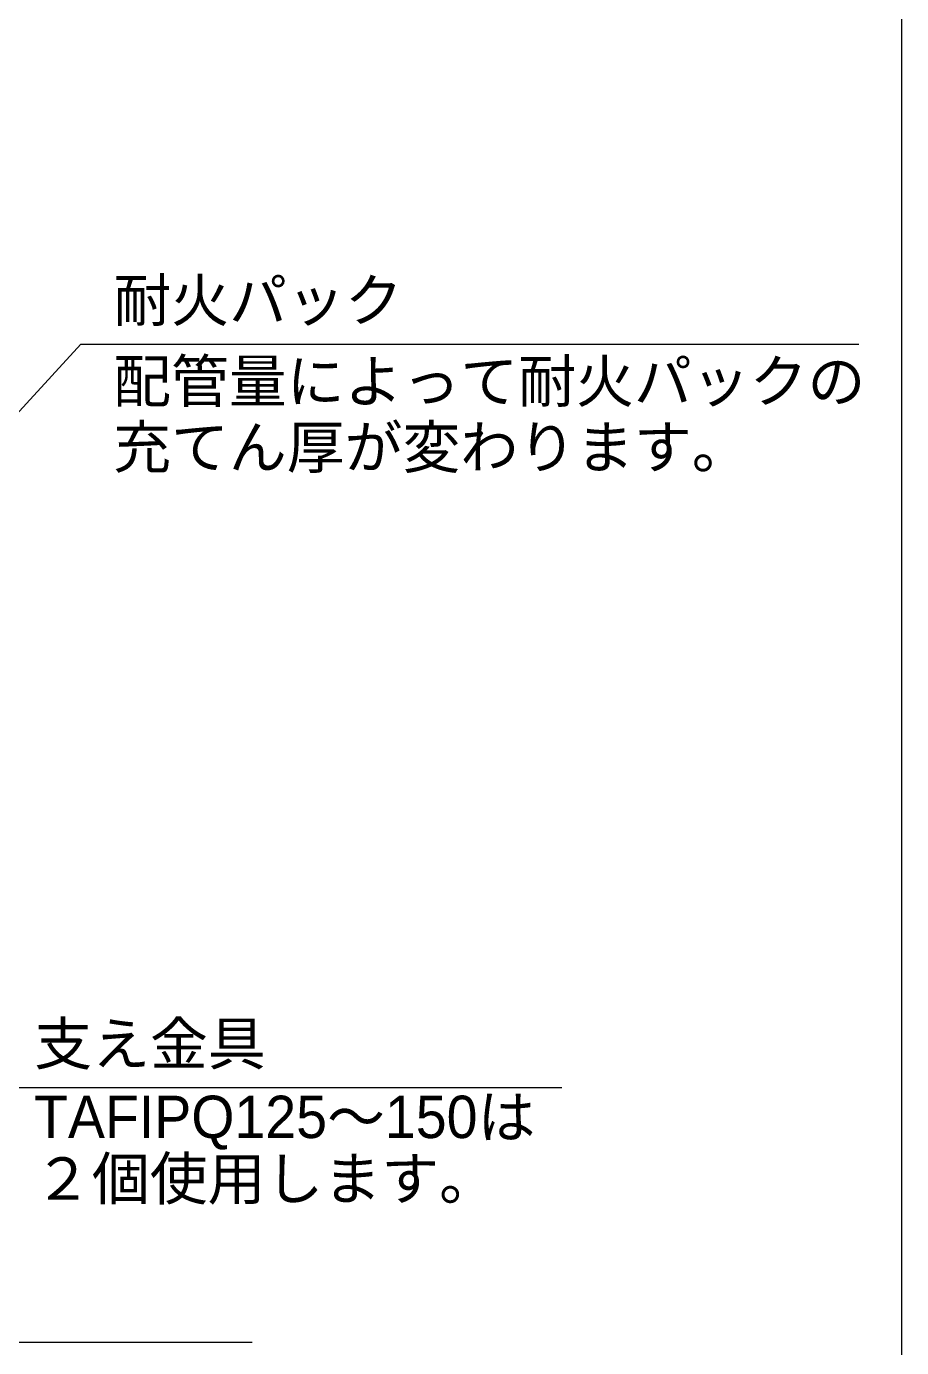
# Model space of a CAD drawing. Extents: x 443 to 1217, y -1921 to -677.
# Drawn here: x 967.3 to 1018.8, y -916.6 to -838.7 of the extents above; entities that cross this region are included whole.
import ezdxf
from ezdxf.enums import TextEntityAlignment as Align

# ---------------------------------------------------------------- set-up
doc = ezdxf.new("R2010")
doc.units = 0
doc.header["$MEASUREMENT"] = 0
doc.layers.get('0').update_dxf_attribs({"linetype": 'CONTINUOUS'})
doc.layers.add('1', color=7, linetype='CONTINUOUS')
doc.layers.add('10', color=7, linetype='CONTINUOUS')
doc.styles.add('ｽﾀｲﾙ2', font='MS PGothic.ttf')

msp = doc.modelspace()

# ---------------------------------------------------------------- linework, layer by layer
at = {"color": 7, "linetype": 'Continuous'}
for p, q in [((954.707, -874.662), (970.478, -857.425)), ((970.478, -857.425), (1016.332, -857.425)), ((966.142, -901.257), (998.82, -901.257)), ((915.497, -916.275), (980.569, -916.275))]:
    msp.add_line(p, q, dxfattribs=at)
at = {"layer": '1', "color": 4, "linetype": 'Continuous'}
msp.add_line((1018.845, -677.268), (1018.845, -1191.556), dxfattribs=at)

# ---------------------------------------------------------------- texts
at = {"layer": '10', "style": 'ｽﾀｲﾙ2'}
for tag, p in [('耐火パック', (972.395, -856.841)), ('配管量によって耐火パックの', (972.382, -861.611)), ('充てん厚が変わります。', (972.382, -865.5)), ('支え金具', (967.734, -900.672)), ('TAFIPQ125～150は', (967.721, -904.99)), ('２個使用します。', (967.721, -908.626))]:
    msp.add_attdef(tag, text='', height=2.5, dxfattribs=at).set_placement(p, align=Align.BOTTOM_LEFT)

doc.saveas('drawing.dxf')
